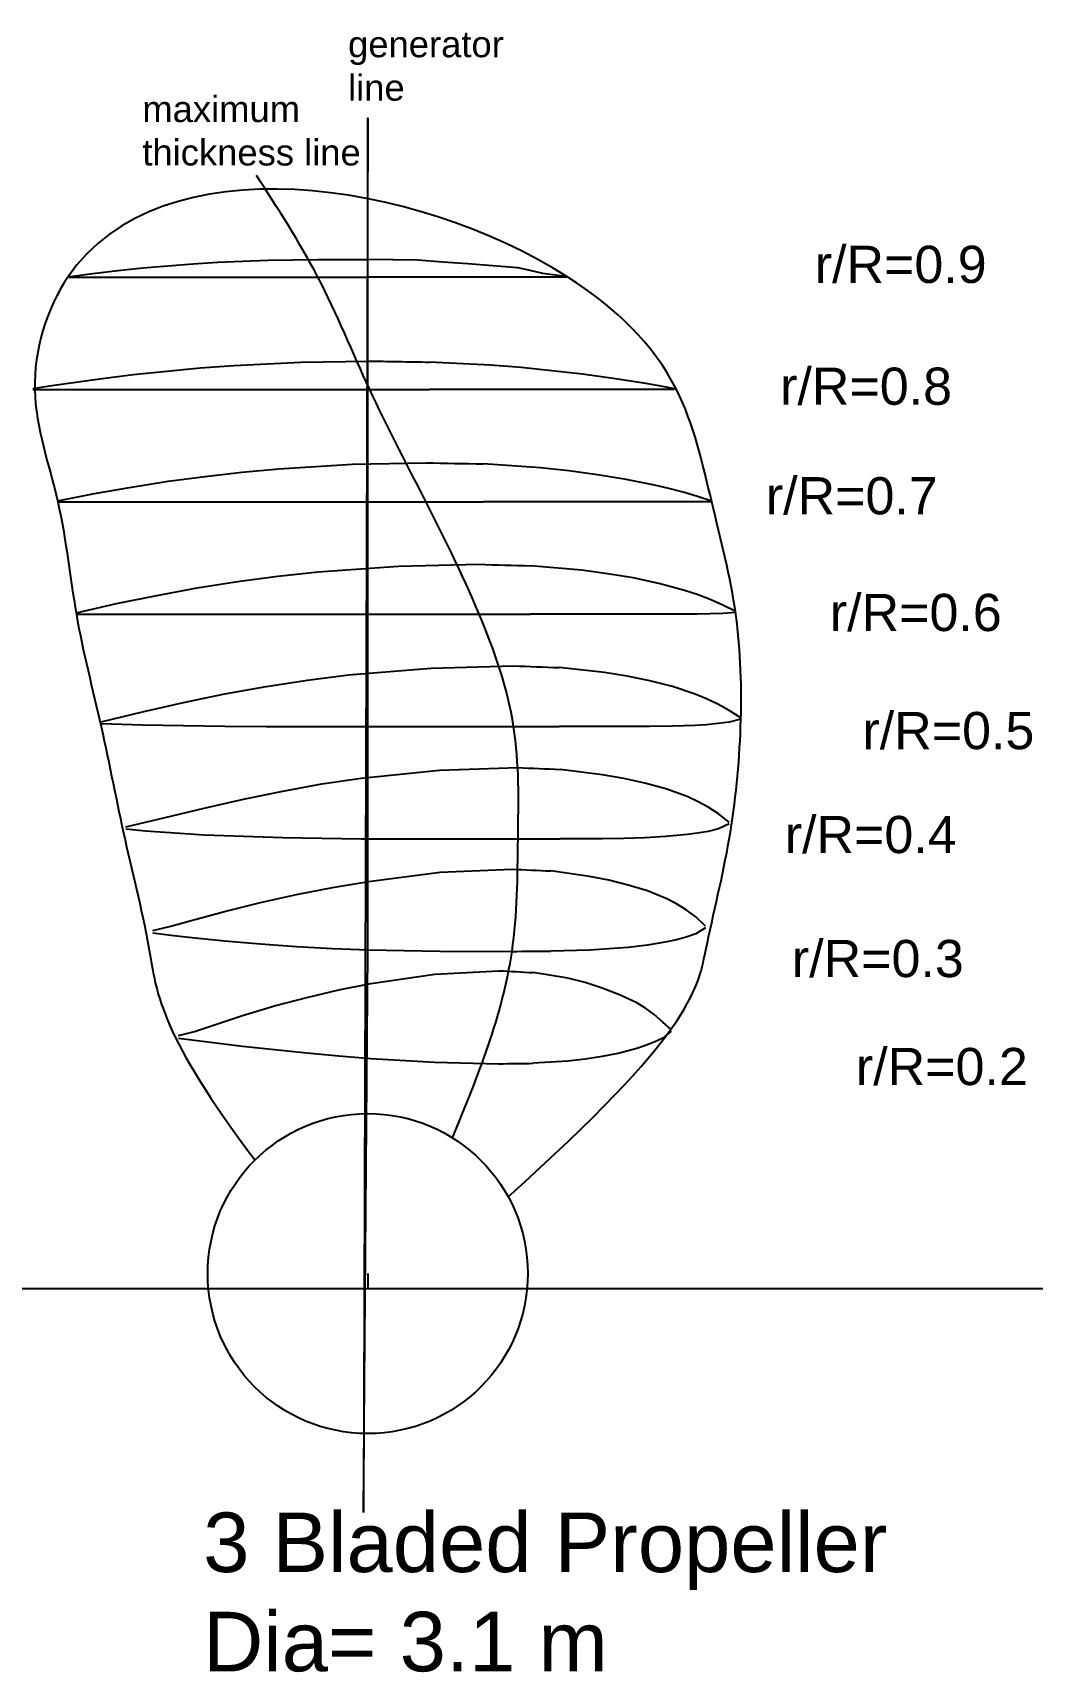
# Model space of a CAD drawing. Header units: millimetres. Extents: x -422 to 921, y -514 to 1689.
import ezdxf

# ---------------------------------------------------------------- set-up
doc = ezdxf.new("R2010")
doc.units = ezdxf.units.MM
doc.header["$MEASUREMENT"] = 0
doc.styles.get("Standard").update_dxf_attribs({"font": 'arial.ttf'})

msp = doc.modelspace()

# ---------------------------------------------------------------- linework, layer by layer
for p, q in [((32.3, 411.4), (118.4, 424.1)), ((118.4, 424.1), (204.4, 428.7)), ((-53.7, 392.9), (-10.7, 402.9)), ((-10.7, 402.9), (32.3, 411.4)), ((-139.8, 368.4), (-96.8, 381.5)), ((-96.8, 381.5), (-53.7, 392.9)), ((-204.3, 347.1), (-182.8, 354.2)), ((-182.8, 354.2), (-139.8, 368.4)), ((-225.8, 341.7), (-204.3, 347.1)), ((28.3, 21.8), (28.3, 1.7))]:
    msp.add_line(p, q)
msp.add_xline((28.3, 1.7), (1, 0))
msp.add_lwpolyline([(22.7, -299.3), (28.3, 454.7), (28.3, 605.7), (28.3, 756.7), (28.3, 907.7), (28.3, 1058.7), (28.3, 1209.7), (28.3, 1360.7), (28.3, 1574.1)], close=True)
for points in [[(-374.6, 1361.1), (-357.9, 1363.4), (-341.1, 1365.5), (-307.5, 1369.5), (-273.9, 1373), (-240.3, 1376), (-206.7, 1378.6), (-173.1, 1380.7), (-106, 1383.4), (-38.8, 1384.4, -0.20043)], [(297, 1361.1), (280.2, 1363.4), (263.4, 1365.5), (246.6, 1369.5), (229.8, 1373), (196.2, 1376), (162.7, 1378.6), (129.1, 1380.7), (95.5, 1383.4), (28.3, 1384.4, 3.028252)], [(-374.6, 1360.7), (-357.9, 1360.7), (-341.1, 1360.7), (-307.5, 1360.7), (-273.9, 1360.7), (-240.3, 1360.7), (-206.7, 1360.7), (-173.1, 1360.7), (-106, 1360.7), (-38.8, 1360.7, -0.71008)], [(297, 1360.7), (280.2, 1360.7), (263.4, 1360.7), (246.6, 1360.7), (229.8, 1360.7), (196.2, 1360.7), (162.7, 1360.7), (129.1, 1360.7), (95.5, 1360.7), (28.3, 1360.7, 1.659583)], [(-421.8, 1210.8), (-399.3, 1214.4), (-376.8, 1217.8), (-331.7, 1224.1), (-286.7, 1229.7), (-241.7, 1234.5), (-196.7, 1238.6), (-151.7, 1241.9), (-61.7, 1246.4), (28.3, 1247.9, -0.894687)], [(440.4, 1210.4), (419.8, 1214.4), (399.2, 1218), (378.6, 1221.4), (358, 1224.5), (316.8, 1230.1), (275.6, 1234.9), (234.4, 1239), (193.2, 1242.3), (110.8, 1246.5, 1.370875)], [(-421.8, 1209.7), (-399.3, 1209.7), (-376.8, 1209.7), (-331.7, 1209.7), (-286.7, 1209.7), (-241.7, 1209.7), (-196.7, 1209.7), (-151.7, 1209.7), (-61.7, 1209.7), (28.3, 1209.7, -0.736842)], [(440.4, 1209.7), (419.8, 1209.7), (399.2, 1209.7), (378.6, 1209.7), (358, 1209.7), (316.8, 1209.7), (275.6, 1209.7), (234.4, 1209.7), (193.2, 1209.7), (110.8, 1209.7, 1.075128)], [(-388.2, 1060.2), (-363.4, 1065.2), (-338.7, 1069.9), (-289.2, 1078.6), (-239.7, 1086.3), (-190.3, 1092.9), (-140.8, 1098.6), (-91.3, 1103.2), (7.6, 1109.3), (106.6, 1111.3, -1.041418)], [(490.5, 1059.7), (471.3, 1066.1), (452.1, 1071.8), (432.9, 1076.7), (413.7, 1081.1), (375.3, 1088.7), (337, 1095), (298.6, 1100.2), (260.2, 1104.4), (183.4, 1109.6, 0.900565)], [(-388.2, 1058.7), (-363.4, 1058.7), (-338.7, 1058.7), (-289.2, 1058.7), (-239.7, 1058.7), (-190.3, 1058.7), (-140.8, 1058.7), (-91.3, 1058.7), (7.6, 1058.7), (106.6, 1058.7, -3.533636)], [(490.5, 1058.7), (471.3, 1058.7), (452.1, 1058.7), (432.9, 1058.7), (413.7, 1058.7), (375.3, 1058.7), (337, 1058.7), (298.6, 1058.7), (260.2, 1058.7), (183.4, 1058.7, 0.957632)], [(-363.3, 909.7), (-336.2, 916), (-309.1, 922), (-255, 933), (-200.9, 943), (-146.7, 951.5), (-92.6, 958.7), (-38.5, 964.6), (69.8, 972.3), (178, 974.8, -1.1009)], [(522.7, 911.5), (505.5, 919.9), (488.3, 927.3), (471, 934), (453.8, 939.4), (419.3, 948.9), (384.9, 956.4), (350.4, 962.2), (315.9, 966.8), (247, 972.8, 0.969475)], [(-363.3, 907.7), (-336.2, 907.7), (-309.1, 907.7), (-255, 907.7), (-200.9, 907.7), (-146.7, 907.7), (-92.6, 907.7), (-38.5, 907.7), (69.8, 907.7), (178, 907.7, -1.005028)], [(522.7, 910.2), (505.5, 908.8), (488.3, 908.1), (471, 907.8), (453.8, 907.7), (419.3, 907.7), (384.9, 907.7), (350.4, 907.7), (315.9, 907.7), (247, 907.7, 1.195461)], [(-330, 763.2), (-302.3, 770), (-274.5, 776.5), (-219.1, 788.9), (-163.7, 800.6), (-108.3, 810.4), (-52.9, 819.2), (2.6, 826.1), (113.4, 835.4), (224.3, 838.3, -0.71712)], [(529.3, 768.5), (514, 778.5), (498.8, 786.7), (483.5, 794), (468.3, 800.3), (437.8, 810.4), (407.3, 818.4), (376.8, 824.5), (346.3, 829.3), (285.3, 836, 1.323755)], [(-330, 760.8), (-302.3, 760), (-274.5, 759.3), (-219.1, 758.2), (-163.7, 757.5), (-108.3, 757), (-52.9, 756.8), (2.6, 756.7), (113.4, 756.7), (224.3, 756.7, 0.057344)], [(529.3, 766.9), (514, 762.9), (498.8, 760.7), (483.5, 759.3), (468.3, 758.3), (437.8, 757.3), (407.3, 756.9), (376.8, 756.7), (346.3, 756.7), (285.3, 756.7, 1.15914)], [(-296.8, 622.2), (-270.4, 628.2), (-244.1, 634.5), (-191.4, 647), (-138.7, 659.2), (-86, 669.8), (-33.3, 679.8), (19.4, 687.4), (124.8, 698.4), (230.2, 701.8, -0.373356)], [(513.9, 628.1), (499.7, 639.6), (485.6, 648.3), (471.4, 656.3), (457.2, 662.7), (428.8, 673), (400.5, 680.9), (372.1, 687), (343.7, 692), (287, 699.2, 1.304453)], [(-296.8, 619.3), (-270.4, 616.8), (-244.1, 614.7), (-191.4, 611.5), (-138.7, 609.3), (-86, 607.7), (-33.3, 606.7), (19.4, 606.1), (124.8, 605.7), (230.2, 605.7, 11.998613)], [(513.9, 626.2), (499.7, 619.5), (485.6, 615.9), (471.4, 613.5), (457.2, 611.7), (428.8, 609), (400.5, 607.4), (372.1, 606.5), (343.7, 606), (287, 605.7, -195.957298)], [(-260.5, 482.7), (-236.4, 488.4), (-212.3, 495.1), (-164, 508.3), (-115.7, 520.5), (-67.5, 531.1), (-19.2, 540.7), (29.1, 548.8), (125.6, 561.1), (222.1, 565.2, -0.541444)], [(482, 488.5), (469, 501), (456.1, 510.6), (443.1, 518.7), (430.1, 525.4), (404.1, 535.9), (378.1, 543.8), (352.1, 550.2), (326.1, 555.1), (274.1, 562.8, 0.904652)], [(482, 486.3), (469, 478.3), (456.1, 473.7), (443.1, 470.3), (430.1, 467.6), (404.1, 463.2), (378.1, 460.1), (352.1, 457.9), (326.1, 456.3), (274.1, 455, -0.296927)], [(-260.5, 479.4), (-236.4, 476.5), (-212.3, 473.9), (-164, 469), (-115.7, 464.8), (-67.5, 461.3), (-19.2, 458.7), (29.1, 456.8), (125.6, 455), (222.1, 454.7, 0.418472)], [(436.1, 349.8), (424.5, 359.8), (412.9, 369.8), (401.3, 378.5), (389.7, 385.4), (366.6, 396.5), (343.4, 405.2), (320.2, 412.7), (297.1, 418.6), (250.7, 426.2, 2.665292)], [(436.1, 347.3), (424.5, 338.2), (412.9, 332.5), (401.3, 328.2), (389.7, 324.3), (366.6, 318.1), (343.4, 313.5), (320.2, 310), (297.1, 307.4), (250.7, 304.3, -39.154704)]]:
    msp.add_lwpolyline(points, format="xyb")
msp.add_lwpolyline([(-225.8, 337.9), (-204.3, 335.6), (-182.8, 332.8), (-139.8, 327.5), (-96.8, 322.7), (-53.7, 318.3), (-10.7, 314.3), (32.3, 310.8), (118.4, 305.7), (204.4, 303.7)])
msp.add_circle((28.3, 21.8), 215)
msp.add_open_spline([(216.9, 125.1), (461.1, 343.7), (480.4, 457.3), (517.3, 603.3), (532.5, 756.4), (528.2, 909.8), (489.5, 1058.9), (450.6, 1234), (198.5, 1475.9), (-331.8, 1554.8), (-436.8, 1208.1), (-381.5, 1060.2), (-367.3, 906.3), (-328.2, 757.3), (-299.5, 603.7), (-260.5, 454.7), (-250, 342.1), (-123.2, 174.2)], degree=3, knots=[414.671144, 414.671144, 414.671144, 414.671144, 572.5136, 726.844323, 878.624549, 1029.767411, 1184.162489, 1342.457309, 1552.532539, 2224.162539, 2381.588809, 2535.738087, 2688.777331, 2843.405562, 2998.012289, 3153.300208, 3308.233729, 3308.233729, 3308.233729, 3308.233729])
for points in [[(142.2, 204.1), (222.1, 454.7), (230.2, 605.7), (224.3, 756.7), (178, 907.7), (102.2, 1067.2), (30.9, 1209.7), (-38.8, 1360.7), (-121.2, 1497.3)], [(-38.8, 1384.4), (28.3, 1384.4)], [(-38.8, 1360.7), (27.7, 1360.5)], [(28.3, 1247.9), (110.8, 1246.5)], [(27.2, 1209.7), (110.8, 1209.7)], [(106.6, 1111.3), (183.4, 1109.6)], [(106.6, 1058.7), (183.4, 1058.7)], [(178, 974.8), (247, 972.8)], [(178, 907.7), (247, 907.7)], [(224.3, 838.3), (285.3, 836)], [(224.3, 756.7), (285.3, 756.7)], [(229.9, 701.7), (287, 699.2)], [(230.2, 605.7), (287, 605.7)], [(222.1, 565.2), (274.1, 562.8)], [(222.1, 454.7), (274.1, 455)], [(204.4, 428.7), (250.7, 426.2)], [(204.4, 303.7), (250.7, 304.3)]]:
    msp.add_spline(points, degree=3)

# ---------------------------------------------------------------- texts
at = {"attachment_point": 1}
for s, width, insert, char_height in [('generator\\Pline', 323.894, (1.8, 1691.1), 35), ('maximum thickness line', 323.894, (-274.6, 1604), 35), ('r/R=0.9', 323.894, (628.8, 1402.8), 50), ('r/R=0.8', 323.894, (582.3, 1239.1), 50), ('r/R=0.7', 323.894, (563.1, 1091.9), 50), ('r/R=0.6', 323.894, (649.1, 935.1), 50), ('r/R=0.5', 323.894, (692.9, 776.4), 50), ('r/R=0.4', 323.894, (588.5, 636.7), 50), ('r/R=0.3', 323.894, (598.1, 470.1), 50), ('r/R=0.2', 323.894, (684.1, 325), 50), ('3 Bladed Propeller\\PDia= 3.1 m', 2400.965, (-192.8, -299.3), 80)]:
    msp.add_mtext_dynamic_manual_height_columns(s, width=width, gutter_width=1, heights=[0], dxfattribs=dict(at, insert=insert, char_height=char_height))

doc.saveas('drawing.dxf')
